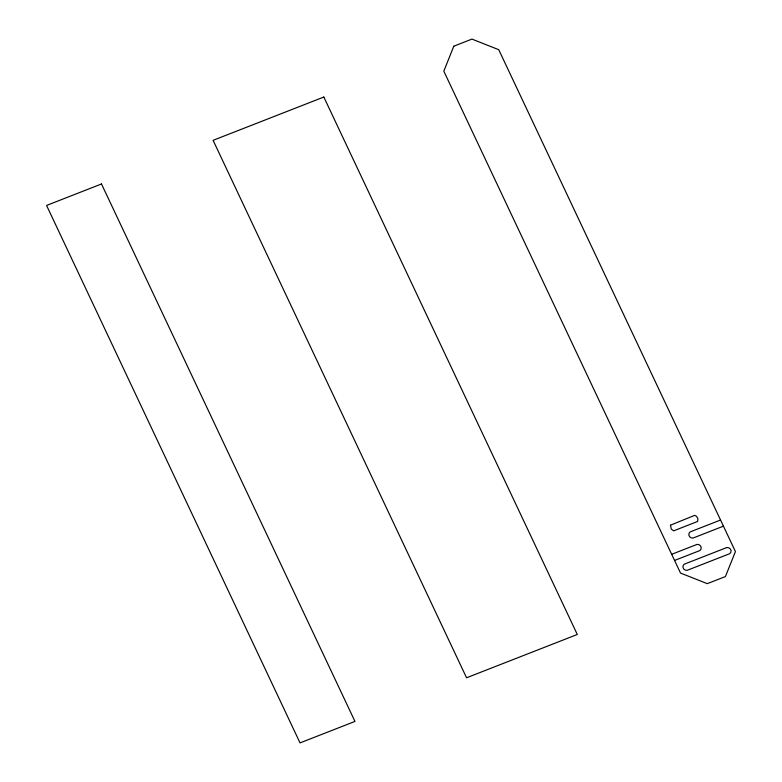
<?xml version="1.0" encoding="UTF-8"?>
<svg xmlns="http://www.w3.org/2000/svg" width="782" height="782" viewBox="0 0 782 782"><rect width="100%" height="100%" fill="white"/><g stroke="black" fill="none" stroke-linecap="round" stroke-linejoin="round"><path stroke-width="1.17" d="M720.554 520.03L690.135 531.916A3.636 3.392 20.2 0 0 693.028 538.055L723.448 526.159M671.64 554.33L697.026 544.399A3.636 3.392 20.2 0 1 699.919 550.538L674.534 560.459M670.467 525.191L671.288 529.101L673.654 530.841L697.642 521.457L697.896 518.701L696.567 516.364L694.748 515.318L670.467 525.191M453.804 46.206L443.814 71.182L680.506 573.05L707.27 583.655L725.432 576.549L735.432 551.574L498.74 49.696L471.966 39.1L453.804 46.206M101.494 183.975L46.568 205.451L300.034 742.9L354.96 721.424L101.494 183.975M323.826 97.036L213.095 140.33L466.561 677.779L577.292 634.485L323.826 97.036M726.859 547.527L684.221 564.203A3.636 3.392 20.2 0 0 687.114 570.342L729.762 553.666A3.636 3.392 20.2 0 0 726.859 547.527"/></g></svg>
